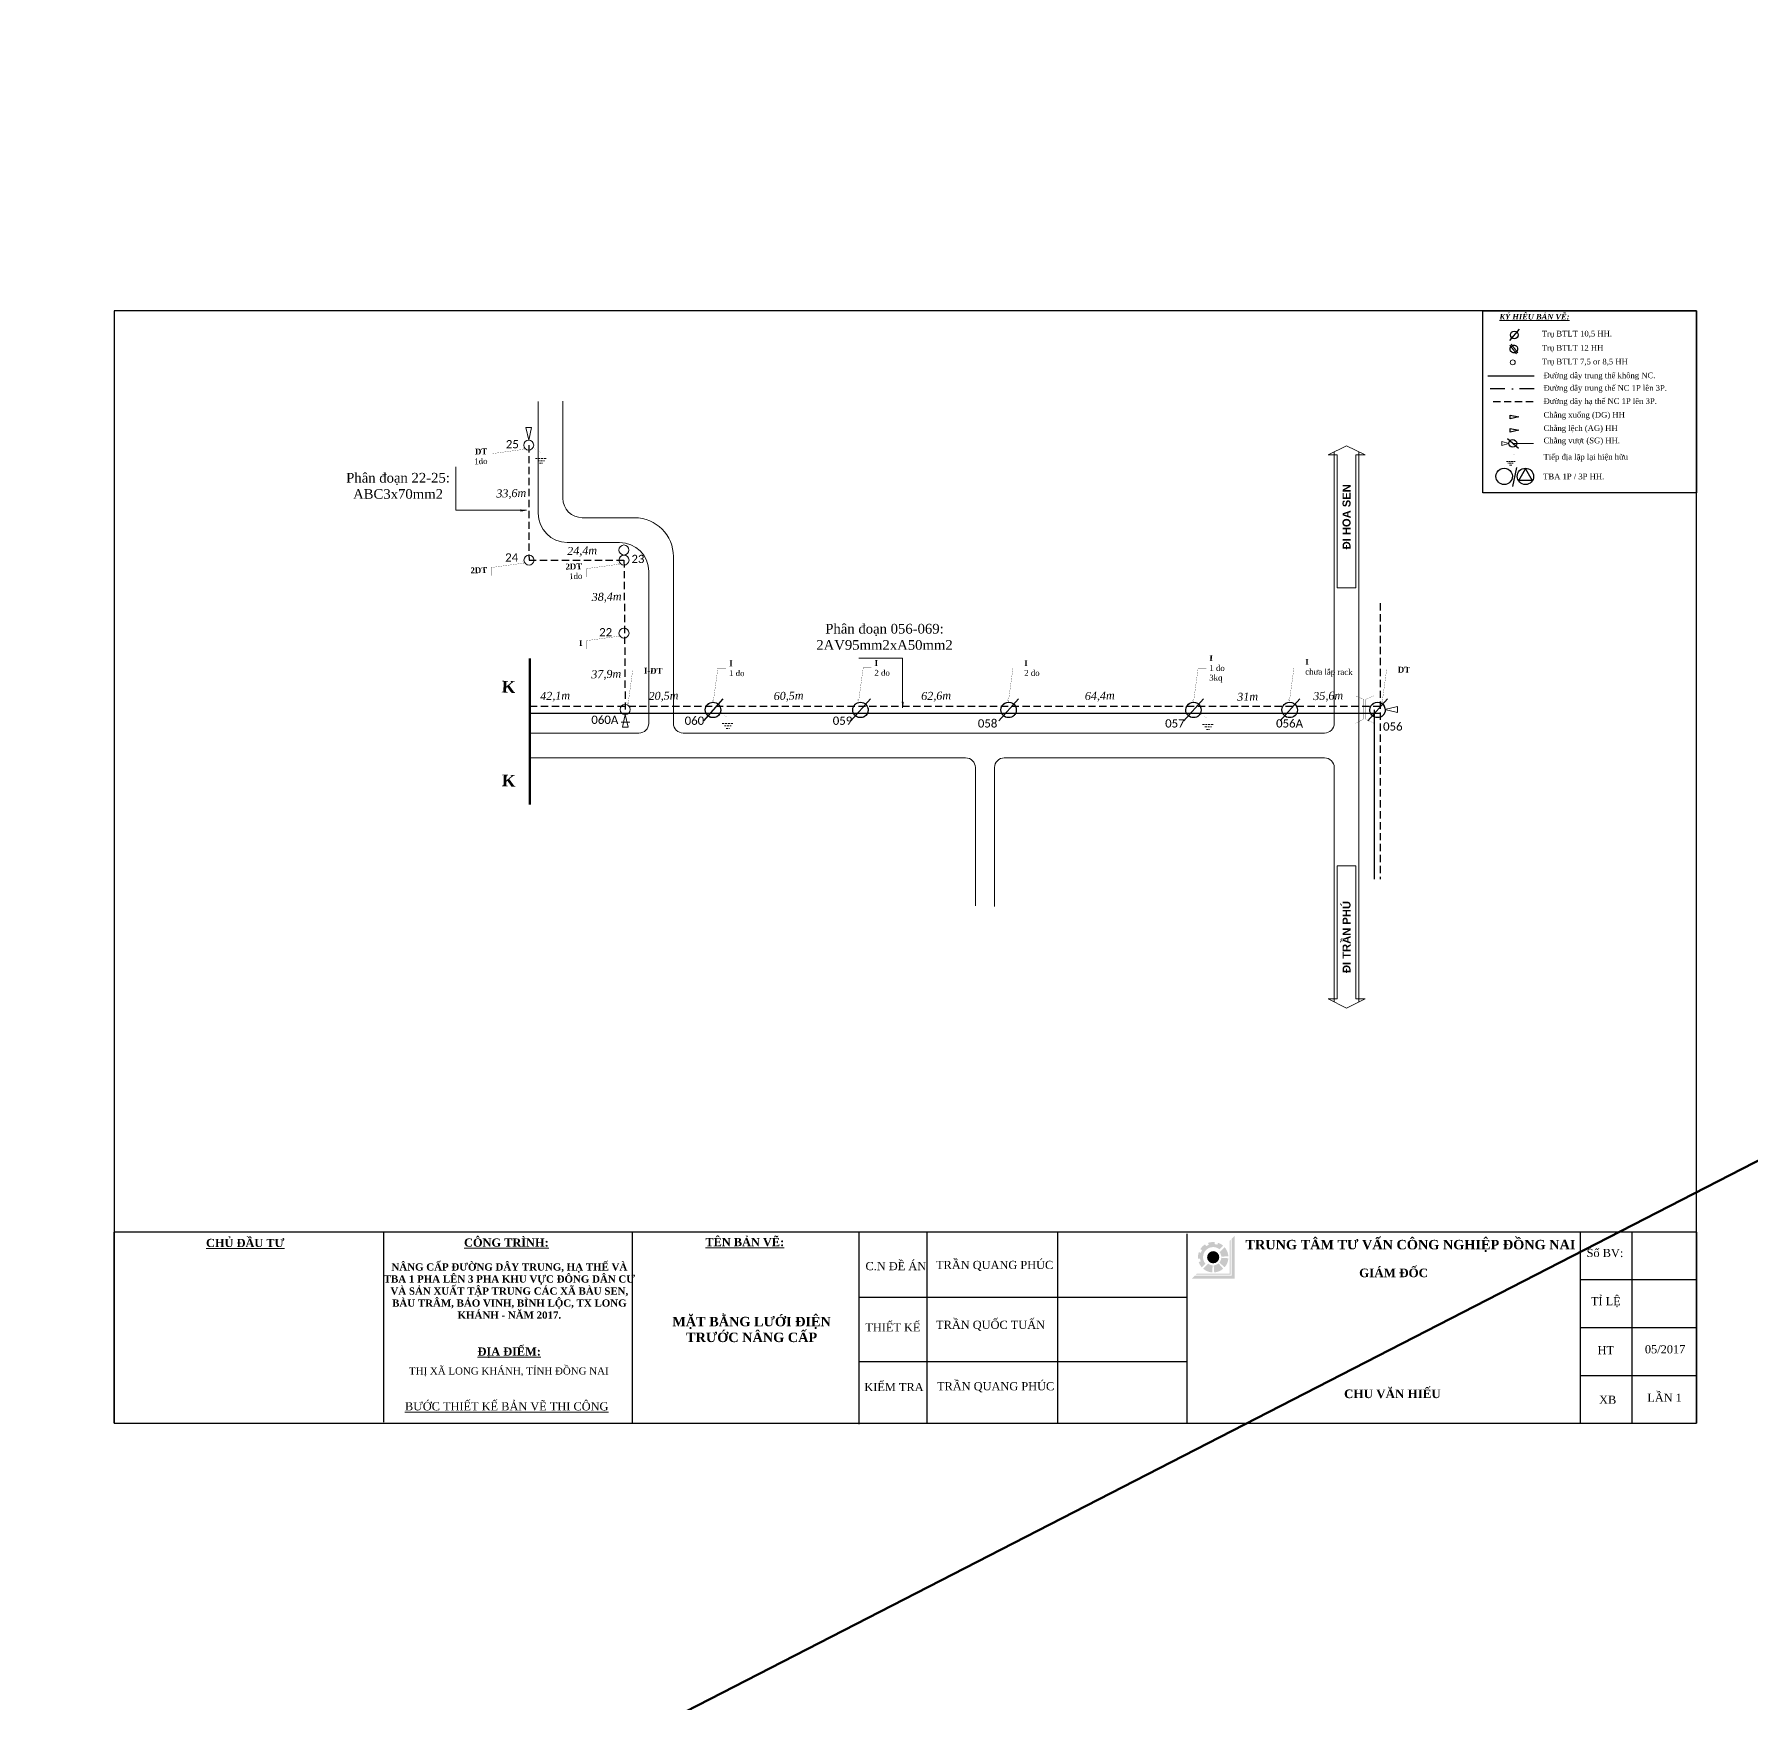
# Model space of a CAD drawing. Header units: metres. Extents: x 429925 to 893472, y 1245258 to 2552490.
# Drawn here: x 445644 to 446526, y 1260710 to 1261568 of the extents above; entities that cross this region are included whole.
import ezdxf

# ---------------------------------------------------------------- set-up
doc = ezdxf.new("R2010")
doc.units = ezdxf.units.M
doc.linetypes.add('DASHDOT', pattern=[1, 0.5, -0.25, 0, -0.25])
doc.linetypes.add('DASHED2', pattern=[0.375, 0.25, -0.125])
doc.layers.add('duong', color=2, linetype='Continuous', lineweight=15)
doc.layers.add('duong bao', color=3, linetype='Continuous', lineweight=13)
doc.layers.add('Khung ten', color=7, linetype='Continuous')
doc.layers.add('KHUNGBANVE', color=6, linetype='Continuous')
doc.styles.get("Standard").update_dxf_attribs({"font": 'arial.ttf'})
doc.styles.add('Unicode', font='times.ttf')

# ---------------------------------------------------------------- blocks, each defined once
blk = doc.blocks.new('A$C46BF4DDC')
at = {"color": 9, "linetype": 'Continuous'}
blk.add_line((9.91, 11.46), (0, 0), dxfattribs=at)
blk.add_lwpolyline([(0.89, 5.61, -1), (8.82, 5.61, -1)], format="xyb", close=True, dxfattribs=at)
blk = doc.blocks.new('A$C7B825D87')
at = {"layer": 'duong bao', "color": 1, "linetype": 'DASHED2', "lineweight": 20, "ltscale": 4}
for p, q in [((1.21, 2.48), (7.13, 2.48)), ((2.41, 1.31), (5.91, 1.31)), ((3.34, 0), (4.99, 0))]:
    blk.add_line(p, q, dxfattribs=at)
at = {"layer": 'duong bao', "color": 1, "linetype": 'DASHED2', "lineweight": 20, "ltscale": 4, "const_width": 0.0325}
blk.add_lwpolyline([(0.01, 8.11), (4.17, 5.43), (4.17, 2.48)], dxfattribs=at)
blk = doc.blocks.new('A$C6542344A')
at = {"color": 9, "linetype": 'Continuous'}
for p, q in [((7.5, 9.8), (0, 1.2)), ((8.7, 8.6), (1.3, 0))]:
    blk.add_line(p, q, dxfattribs=at)
for points in [[(0.3, 4.9, -1), (8.2, 4.9, -1)], [(4.3, 1, -1), (4.3, 8.9, -1)]]:
    blk.add_lwpolyline(points, format="xyb", close=True, dxfattribs=at)

msp = doc.modelspace()

# ---------------------------------------------------------------- hatches: boundary and pattern name
at = {"layer": 'duong bao', "lineweight": 50, "ltscale": 2}
h = msp.add_hatch(color=256, dxfattribs=at)
h.paths.add_polyline_path([(446403.08, 1261404.33, -1), (446403.86, 1261408.23, -1)], flags=17)
h.paths.add_polyline_path([(446403.86, 1261408.23, 1), (446403.08, 1261404.33, 1)], flags=17)
at = {"layer": 'Khung ten'}
h = msp.add_hatch(color=160, dxfattribs=at)
h.paths.add_polyline_path([(446260.1, 1260950.74), (446258.54, 1260949.17), (446258.54, 1260930.19), (446239.55, 1260930.19), (446237.99, 1260928.63), (446260.1, 1260928.63)])
h.paths.add_polyline_path([(446258.02, 1260948.65), (446257.5, 1260948.13), (446257.5, 1260931.23), (446240.6, 1260931.23), (446240.08, 1260930.71), (446258.02, 1260930.71)], flags=17)
for color, points in [(160, [(446254.19, 1260945.57, 0.10032), (446251.5, 1260947.11), (446251.17, 1260946.12, 0.055263), (446249.71, 1260946.43), (446249.81, 1260947.46, 0.110865), (446246.41, 1260947.04), (446246.76, 1260946.06, 0.055263), (446245.42, 1260945.41), (446244.86, 1260946.29, 0.110865), (446242.44, 1260943.87), (446243.32, 1260943.31, 0.055263), (446242.67, 1260941.97), (446241.69, 1260942.32, 0.110865), (446241.27, 1260938.92), (446242.3, 1260939.02, 0.055263), (446242.61, 1260937.56), (446241.62, 1260937.23, 0.10032), (446243.16, 1260934.53), (446245.01, 1260936.38, -0.904534), (446252.34, 1260943.72)]), (1, [(446252.17, 1260939.68, 1), (446245.92, 1260939.68, 1)])]:
    msp.add_hatch(color=color, dxfattribs=at).paths.add_polyline_path(points)
h = msp.add_hatch(color=104, dxfattribs=at)
h.paths.add_polyline_path([(446254.93, 1260944.83), (446252.34, 1260942.24, -0.149436), (446253.21, 1260939.96), (446256.85, 1260940.2, 0.16445)])
h.paths.add_polyline_path([(446256.85, 1260939.16), (446253.21, 1260939.4, -0.16445), (446252.18, 1260936.94), (446254.93, 1260934.53, 0.16445)])
h.paths.add_polyline_path([(446254.19, 1260933.8), (446251.79, 1260936.54, -0.16445), (446249.32, 1260935.52), (446249.57, 1260931.88, 0.16445)])
h.paths.add_polyline_path([(446248.53, 1260931.88), (446248.77, 1260935.52, -0.149436), (446246.49, 1260936.39), (446243.9, 1260933.8, 0.16445)])

# ---------------------------------------------------------------- linework, layer by layer
at = {"color": 1, "lineweight": 30, "ltscale": 15}
for p, q in [((446413.95, 1261392.28), (446390.12, 1261392.28)), ((445898.04, 1261219.13), (446334.8, 1261219.13)), ((446331.67, 1261220.9), (446331.67, 1261133.94))]:
    msp.add_line(p, q, dxfattribs=at)
at = {"color": 1, "linetype": 'DASHDOT', "lineweight": 30, "ltscale": 15}
msp.add_line((446413.95, 1261385.82), (446390.12, 1261385.82), dxfattribs=at)
at = {"color": 4, "linetype": 'Continuous', "lineweight": 18}
for p, q in [((445902.31, 1261321.93), (445902.31, 1261379.32)), ((445915.01, 1261329.63), (445915.01, 1261379.58)), ((446317.56, 1261356.61), (446308.03, 1261351.85)), ((446327.08, 1261351.85), (446317.56, 1261356.61)), ((446308.03, 1261351.85), (446312.79, 1261351.85)), ((446311.21, 1261213.97), (446311.21, 1261353.43)), ((446312.79, 1261351.85), (446312.79, 1261283.58)), ((446322.32, 1261283.58), (446322.32, 1261351.85)), ((446322.32, 1261351.85), (446327.08, 1261351.85)), ((446323.91, 1261353.43), (446323.91, 1261070.86)), ((445860.08, 1261323.47), (445860.08, 1261345.77)), ((445951.82, 1261319.63), (445925.01, 1261319.63)), ((445944.12, 1261306.93), (445917.31, 1261306.93)), ((445971.82, 1261213.97), (445971.82, 1261299.63)), ((445959.12, 1261291.93), (445959.12, 1261213.97)), ((446089.43, 1261247.48), (446067.12, 1261247.48)), ((445954.12, 1261208.97), (445898.04, 1261208.97)), ((445945.02, 1261214.59), (445949.39, 1261214.57)), ((446306.21, 1261208.97), (445976.82, 1261208.97)), ((446121.9, 1261196.27), (445898.04, 1261196.27)), ((446126.9, 1261191.27), (446126.9, 1261120.22)), ((446136.75, 1261191.27), (446136.75, 1261119.89)), ((446306.21, 1261196.27), (446141.75, 1261196.27)), ((446311.21, 1261191.27), (446311.21, 1261070.86)), ((446312.79, 1261140.71), (446312.79, 1261072.45)), ((446322.32, 1261072.45), (446322.32, 1261140.71)), ((446312.79, 1261072.45), (446308.03, 1261072.45)), ((446308.03, 1261072.45), (446317.56, 1261067.68)), ((446317.56, 1261067.68), (446327.08, 1261072.45)), ((446327.08, 1261072.45), (446322.32, 1261072.45))]:
    msp.add_line(p, q, dxfattribs=at)
at = {"color": 5, "linetype": 'DASHED2', "lineweight": 30, "ltscale": 15}
for p, q in [((446392.79, 1261379.31), (446413.99, 1261379.31)), ((445897.47, 1261356.96), (445897.63, 1261297.87)), ((445897.63, 1261297.9), (445946.42, 1261297.87)), ((445946.42, 1261297.87), (445947.01, 1261221.08)), ((446334.8, 1261275.76), (446334.8, 1261133.94)), ((445898.04, 1261222.73), (446335.08, 1261222.73))]:
    msp.add_line(p, q, dxfattribs=at)
at = {"color": 7, "linetype": 'Continuous'}
msp.add_line((446404.87, 1261345.35), (446402.78, 1261335.58), dxfattribs=at)
at = {"color": 9, "linetype": 'Continuous'}
msp.add_lwpolyline([(445684.51, 1260854.45), (446497.31, 1260854.45), (446497.31, 1261425.95), (445684.51, 1261425.95)], close=True, dxfattribs=at)
at = {"color": 7, "linetype": 'Continuous'}
for points in [[(446387.6, 1261425.95), (446497.31, 1261425.95), (446497.31, 1261332.37), (446387.6, 1261332.37)], [(446401.66, 1261372.34), (446406.06, 1261371.39), (446401.66, 1261370.44)], [(446401.66, 1261365.5), (446406.06, 1261364.56), (446401.66, 1261363.61)], [(446405.98, 1261338.83), (446409.45, 1261344.82), (446412.91, 1261338.83)]]:
    msp.add_lwpolyline(points, close=True, dxfattribs=at)
at = {"color": 9, "linetype": 'Continuous'}
for points in [[(446403.08, 1261404.33, -1), (446403.86, 1261408.23, -1)], [(446405.42, 1261405.89, -1), (446401.52, 1261406.67, -1)]]:
    msp.add_lwpolyline(points, format="xyb", close=True, dxfattribs=at)
at = {"color": 4, "linetype": 'Continuous', "lineweight": 18}
for points in [[(446401.59, 1261399.45, -1), (446404.17, 1261399.45, -1)], [(445900.05, 1261356.96, -1), (445894.89, 1261356.96, -1)], [(445948.98, 1261303.03, -1), (445943.82, 1261303.03, -1)], [(445900.21, 1261297.87, -1), (445895.05, 1261297.87, -1)], [(445949, 1261297.87, -1), (445943.84, 1261297.87, -1)], [(445949, 1261260.37, -1), (445943.84, 1261260.37, -1)], [(445949.59, 1261221.08, -1), (445944.43, 1261221.08, -1)], [(445996.08, 1261220.88, -1), (445988.14, 1261220.88, -1)], [(446071.82, 1261220.88, -1), (446063.89, 1261220.88, -1)], [(446147.93, 1261220.88, -1), (446140, 1261220.88, -1)], [(446242.87, 1261220.88, -1), (446234.94, 1261220.88, -1)], [(446337.4, 1261220.88, -1), (446329.46, 1261220.88, -1)]]:
    msp.add_lwpolyline(points, format="xyb", close=True, dxfattribs=at)
for points in [[(445897.47, 1261359.54), (445898.94, 1261366.05), (445895.95, 1261366.04), (445897.47, 1261359.54)], [(445893.43, 1261323.8), (445893.42, 1261323.03), (445896.4, 1261323.47), (445860.08, 1261323.47)], [(446089.1, 1261224.94), (446089.87, 1261224.94), (446089.43, 1261221.88), (446089.43, 1261247.48)], [(445947.08, 1261218.5), (445945.6, 1261211.99), (445948.59, 1261211.99), (445947.08, 1261218.5)], [(446337.17, 1261221.08), (446343.68, 1261219.6), (446343.67, 1261222.59), (446337.17, 1261221.08)]]:
    msp.add_lwpolyline(points, dxfattribs=at)
for points in [[(446322.32, 1261283.58), (446322.32, 1261351.85), (446327.08, 1261351.85), (446317.56, 1261356.61), (446308.03, 1261351.85), (446312.79, 1261351.85), (446312.79, 1261283.58)], [(446400.97, 1261357.79), (446397.24, 1261356.79), (446397.24, 1261358.79)], [(446312.79, 1261140.71), (446312.79, 1261072.45), (446308.03, 1261072.45), (446317.56, 1261067.68), (446327.08, 1261072.45), (446322.32, 1261072.45), (446322.32, 1261140.71)]]:
    msp.add_lwpolyline(points, close=True, dxfattribs=at)
at = {"color": 7, "linetype": 'Continuous'}
for points in [[(446394.3, 1261340.86, -1), (446402.69, 1261340.89, -1)], [(446405.23, 1261340.86, -1), (446413.63, 1261340.89, -1)]]:
    msp.add_lwpolyline(points, format="xyb", close=True, dxfattribs=at)
at = {"color": 4, "linetype": 'Continuous', "lineweight": 18}
for centre, radius, start, end in [((445925.01, 1261329.63), 10, 180, 270), ((445917.31, 1261321.93), 15, 180, 270), ((445951.82, 1261299.63), 20, 360, 90), ((445944.12, 1261291.93), 15, 0, 90), ((445954.12, 1261213.97), 5, 270, 0), ((445976.82, 1261213.97), 5, 180, 270), ((446306.21, 1261213.97), 5, 270, 0), ((446121.9, 1261191.27), 5, 0, 90), ((446141.75, 1261191.27), 5, 90, 180), ((446306.21, 1261191.27), 5, 0, 90)]:
    msp.add_arc(centre, radius, start, end, dxfattribs=at)
at = {"layer": 'duong bao', "lineweight": 50, "ltscale": 2}
for p, q in [((434300.08, 1254706.74), (452042.86, 1263822.17)), ((445898.04, 1261247.23), (445898.04, 1261172.24))]:
    msp.add_line(p, q, dxfattribs=at)
at = {"layer": 'duong bao', "lineweight": 18, "ltscale": 2}
msp.add_line((446413.6, 1261357.74), (446403.01, 1261357.74), dxfattribs=at)
at = {"layer": 'duong bao', "color": 4, "lineweight": 15, "ltscale": 2, "const_width": 0.1}
for points in [[(445894.51, 1261355.53), (445895.54, 1261354.84), (445878.3, 1261352.49), (445878.29, 1261348.27)], [(445894.38, 1261297.06), (445895.41, 1261296.37), (445878.17, 1261294.02), (445878.16, 1261289.8)], [(445943.24, 1261296.49), (445944.26, 1261295.81), (445927.03, 1261293.45), (445927.01, 1261289.23)], [(445943.37, 1261259.52), (445944.39, 1261258.83), (445927.16, 1261256.48), (445927.14, 1261252.26)], [(445991.58, 1261226.08), (445992.27, 1261225.06), (445994.62, 1261242.29), (445998.84, 1261242.31)], [(446066.24, 1261226.26), (446066.92, 1261225.24), (446069.28, 1261242.47), (446073.5, 1261242.49)], [(446143.17, 1261226.21), (446143.85, 1261225.19), (446146.21, 1261242.42), (446150.43, 1261242.44)], [(446238.22, 1261225.77), (446238.91, 1261224.75), (446241.26, 1261241.98), (446245.48, 1261242)], [(446287.5, 1261226.38), (446288.18, 1261225.36), (446290.54, 1261242.59), (446294.76, 1261242.6)], [(446335.08, 1261225.36), (446335.76, 1261224.34), (446338.12, 1261241.57), (446342.34, 1261241.59)], [(445947.8, 1261224.83), (445948.49, 1261223.81), (445950.84, 1261241.04), (445955.06, 1261241.06)]]:
    msp.add_lwpolyline(points, dxfattribs=at)
at = {"layer": 'duong bao', "lineweight": 50, "ltscale": 2, "const_width": 0.1}
for points in [[(446322.15, 1261228.11), (446326.29, 1261226.34), (446326.29, 1261216.14), (446322, 1261213.92)], [(446331.63, 1261228.11), (446327.48, 1261226.34), (446327.48, 1261216.14), (446331.78, 1261213.92)]]:
    msp.add_lwpolyline(points, dxfattribs=at)
at = {"layer": 'KHUNGBANVE', "color": 2}
for p, q in [((445684.51, 1260854.45), (445684.51, 1260952.61)), ((446497.31, 1260952.61), (445684.51, 1260952.61)), ((445822.99, 1260854.9), (445822.99, 1260952.76)), ((445950.84, 1260854.45), (445950.84, 1260952.61)), ((446067.29, 1260853.93), (446067.29, 1260952.61)), ((446102.19, 1260854.15), (446102.19, 1260952.61)), ((446169.27, 1260854.45), (446169.27, 1260952.31)), ((446235.73, 1260854.45), (446235.73, 1260951.79)), ((446437.66, 1260854.23), (446437.66, 1260952.61)), ((446464.17, 1260854.23), (446464.17, 1260952.61)), ((446497.31, 1260952.61), (446497.31, 1260854.45)), ((446497.31, 1260928.02), (446437.66, 1260928.02)), ((446235.73, 1260918.97), (446067.29, 1260918.97)), ((446497.31, 1260903.42), (446437.66, 1260903.42)), ((446235.73, 1260885.91), (446067.29, 1260885.91)), ((446497.31, 1260878.83), (446437.66, 1260878.83)), ((445684.51, 1260854.45), (446497.31, 1260854.45))]:
    msp.add_line(p, q, dxfattribs=at)

# ---------------------------------------------------------------- block references
at = {"color": 4, "linetype": 'Continuous', "lineweight": 18, "yscale": 0.5, "zscale": 0.5}
for p, xscale, rotation in [((446401.31, 1261410.74), 0.5000000000041764, 359.9423113320694), ((446400.14, 1261360.22), 0.5000000000211087, 269.9863334116617)]:
    msp.add_blockref('A$C46BF4DDC', p, dxfattribs=dict(at, xscale=xscale, rotation=rotation))
at = {"color": 4, "linetype": 'Continuous', "lineweight": 18, "rotation": 359.1901508878823}
for p in [(445987.18, 1261215.33), (446062.92, 1261215.33), (446139.03, 1261215.33), (446233.97, 1261215.33), (446283.4, 1261215.33), (446328.5, 1261215.33)]:
    msp.add_blockref('A$C46BF4DDC', p, dxfattribs=at)
at = {"layer": 'duong bao', "lineweight": 50, "ltscale": 2, "xscale": 0.4999999999677949, "yscale": 0.5, "zscale": 0.5, "rotation": 78.73382310779768}
msp.add_blockref('A$C6542344A', (446405.47, 1261403.7), dxfattribs=at)
at = {"layer": 'duong bao', "lineweight": 50, "ltscale": 2}
for p in [(445899.68, 1261347.57), (445995.56, 1261211.37), (446242.31, 1261210.83)]:
    msp.add_blockref('A$C7B825D87', p, dxfattribs=at)
at = {"layer": 'duong bao', "lineweight": 50, "ltscale": 2, "xscale": -0.8000000000029104, "yscale": 0.7999999999883585, "zscale": 0.8}
msp.add_blockref('A$C7B825D87', (446405.05, 1261346.58), dxfattribs=at)

# ---------------------------------------------------------------- texts
at = {"color": 4, "linetype": 'Continuous', "lineweight": 18, "attachment_point": 5}
for s, insert, char_height, width in [('\\C7;\\fTimes New Roman|b1|i1|;\\H2.8669647164643;\\LKÝ HIỆU BẢN VẼ\\l\\L:\\l', (446414.06, 1261422.48), 2.867, 49.2057), ('{\\fTimes New Roman|b0|i0|c0|p18;\\C7;Phân đoạn 22-25:\\PABC3x70mm2}', (445830.36, 1261335.96), 5, 150.7075), ('{\\fTimes New Roman|b0|i0|c0|p18;\\C7;Phân đoạn 056-069:\\P2AV95mm2xA50mm2}', (446080.22, 1261258.38), 5, 159.6171), ('{\\fCalibri|b0|i0|c0|p34;\\H1x;\\C7;060A}', (445936.57, 1261215.78), 4.2333, 21.59), ('\\C7;\\fCalibri|b0|i0|;\\H4.2333171844482;060', (445982.59, 1261215.32), 4.2333, 21.59), ('\\C7;\\fCalibri|b0|i0|;\\H4.2333171844482;059', (446058.65, 1261215.32), 4.2333, 21.59), ('\\C7;\\fCalibri|b0|i0|;\\H4.2333171844482;058', (446133.17, 1261213.93), 4.2333, 21.59), ('\\C7;\\fCalibri|b0|i0|;\\H4.2333171844482;057', (446229.38, 1261213.93), 4.2333, 21.59), ('{\\fCalibri|b0|i0|c204|p34;\\H1x;\\C7;05\\fCalibri|b0|i0|c0|p34;6A}', (446288.27, 1261213.93), 4.2333, 21.59), ('{\\fCalibri|b0|i0|c0|p34;\\H1x;\\C7;056}', (446341.31, 1261212.35), 4.2333, 21.59)]:
    msp.add_mtext(s, dxfattribs=dict(at, insert=insert, char_height=char_height, width=width))
at = {"char_height": 2.9352, "attachment_point": 4}
for s, insert, width in [('{\\fTimes New Roman|b0|i0|c0|p18;\\C7;Trụ BTLT 10,5 HH.}', (446417.79, 1261413.82), 78.7288), ('{\\fTimes New Roman|b0|i0|c0|p18;\\C7;Trụ BTLT 12 HH}', (446417.79, 1261406.5), 78.7288), ('{\\fTimes New Roman|b0|i0|c0|p18;\\C7;Trụ BTLT 7,5 or 8,5 HH}', (446417.79, 1261399.47), 78.7288), ('{\\fTimes New Roman|b0|i0|c0|p18;\\H1x;\\C7;Đường dây trung thế không NC.}', (446418.73, 1261392.28), 60.7348), ('{\\fTimes New Roman|b0|i0|c0|p18;\\C7;Đường dây trung thế NC 1P lên 3P.}', (446418.73, 1261385.82), 65.0554), ('{\\fTimes New Roman|b0|i0|c0|p18;\\C7;Đường dây hạ thế NC 1P lên 3P.}', (446418.73, 1261379.06), 69.8685), ('{\\fTimes New Roman|b0|i0|c0|p18;\\C7;Chằng xuống (DG) HH}', (446418.73, 1261372.02), 67.094), ('{\\fTimes New Roman|b0|i0|c0|p18;\\C7;Chằng lệch (AG) HH}', (446418.73, 1261365.18), 67.094), ('{\\fTimes New Roman|b0|i0|c0|p18;\\C7;Chằng vượt (SG) HH.}', (446418.73, 1261358.82), 67.094), ('{\\fTimes New Roman|b0|i0|c0|p18;\\C7;Tiếp địa lặp lại hiện hữu}', (446418.73, 1261350.44), 67.094), ('{\\fTimes New Roman|b0|i0|c0|p18;\\C7;TBA 1P / 3P HH.}', (446418.5, 1261340.79), 74)]:
    msp.add_mtext(s, dxfattribs=dict(at, insert=insert, width=width))
at = {"color": 4, "linetype": 'Continuous', "lineweight": 18}
for s, insert, char_height, width, attachment_point, rotation in [('{\\fCalibri|b0|i0|c0|p34;\\C7;25}', (445889.07, 1261357.39), 4.2333, 21.59, 5, 359.80157), ('{\\fTimes New Roman|b1|i0|c0|p18;\\C7;DT\\P\\fTimes New Roman|b0|i0|c0|p18;1do}', (445876.25, 1261351.23), 3, 22.225, 6, 1.49443), ('{\\fTimes New Roman|b0|i1|c0|p18;\\C7;33,6m}', (445888.53, 1261331.75), 4.1093, 22.225, 5, 1.49443), ('\\C7;\\fArial Unicode MS|b1|i0|;\\H4.1092942200601;ĐI HOA SEN', (446317.56, 1261320.1), 4.1093, 73.025, 5, 90), ('{\\fTimes New Roman|b0|i1|c0|p18;\\C7;24,4m}', (445924.92, 1261302.22), 4.1093, 22.225, 5, 1.49443), ('{\\fTimes New Roman|b1|i0|c0|p18;\\C7;2DT}', (445876.12, 1261292.76), 3, 22.225, 6, 1.49443), ('{\\fCalibri|b0|i0|c0|p34;\\C7;24}', (445888.74, 1261299.21), 4.2333, 21.59, 5, 359.80157), ('{\\fTimes New Roman|b1|i0|c0|p18;\\C7;2DT\\P\\fTimes New Roman|b0|i0|c0|p18;1do}', (445924.97, 1261292.19), 3, 22.225, 6, 1.49443), ('{\\fCalibri|b0|i0|c0|p34;\\C7;23}', (445953.56, 1261298.42), 4.2333, 21.59, 5, 359.80157), ('{\\fTimes New Roman|b0|i1|c0|p18;\\C7;38,4m}', (445937.5, 1261278.58), 4.1093, 22.225, 5, 1.49443), ('{\\fCalibri|b0|i0|c0|p34;\\C7;22}', (445937.01, 1261260.8), 4.2333, 21.59, 5, 359.80157), ('{\\fTimes New Roman|b1|i0|c0|p18;\\C7;I}', (445925.1, 1261255.22), 3, 22.225, 6, 1.49443), ('{\\fTimes New Roman|b0|i1|c0|p18;\\C7;37,9m}', (445937.31, 1261238.85), 4.1093, 22.225, 5, 1.49443), ('{\\fTimes New Roman|b1|i0|c0|p18;\\C7;I-DT}', (445956.64, 1261241.03), 3, 24.4669, 4, 359.39231), ('{\\fTimes New Roman|b1|i0|c0|p18;\\C7;I\\P\\fTimes New Roman|b0|i0|c0|p18;1 do}', (446000.42, 1261242.28), 3, 24.4669, 4, 359.39231), ('{\\fTimes New Roman|b1|i0|c0|p18;\\C7;I\\P\\fTimes New Roman|b0|i0|c0|p18;2 do}', (446075.07, 1261242.45), 3, 24.4669, 4, 359.39231), ('{\\fTimes New Roman|b1|i0|c0|p18;\\C7;I\\P\\fTimes New Roman|b0|i0|c0|p18;2 do}', (446152, 1261242.41), 3, 24.4669, 4, 359.39231), ('{\\fTimes New Roman|b1|i0|c0|p18;\\C7;I\\P\\fTimes New Roman|b0|i0|c0|p18;1 do\\P3kq}', (446247.06, 1261241.97), 3, 24.4669, 4, 359.39231), ('{\\fTimes New Roman|b1|i0|c0|p18;\\C7;I\\P\\fTimes New Roman|b0|i0|c0|p18;chưa lắp rack}', (446296.33, 1261242.57), 3, 24.4669, 4, 359.39231), ('{\\fTimes New Roman|b1|i0|c0|p18;\\C7;DT}', (446343.91, 1261241.56), 3, 22.225, 4, 359.39231), ('{\\fTimes New Roman|b1|i0|c0|p18;\\C7;K}', (445887.15, 1261232.73), 6, 22.4014, 5, 357.75478), ('{\\fTimes New Roman|b0|i1|c0|p18;\\C7;42,1m}', (445911.04, 1261227.69), 4.1093, 22.225, 5, 1.49443), ('{\\fTimes New Roman|b0|i1|c0|p18;\\C7;20,5m}', (445966.72, 1261227.69), 4.1093, 22.225, 5, 1.49443), ('{\\fTimes New Roman|b0|i1|c0|p18;\\C7;60,5m}', (446030.97, 1261227.69), 4.1093, 22.225, 5, 1.49443), ('{\\fTimes New Roman|b0|i1|c0|p18;\\C7;62,6m}', (446106.74, 1261227.69), 4.1093, 22.225, 5, 1.49443), ('{\\fTimes New Roman|b0|i1|c0|p18;\\C7;64,4m}', (446190.79, 1261227.69), 4.1093, 22.225, 5, 1.49443), ('{\\fTimes New Roman|b0|i1|c0|p18;\\C7;31m}', (446266.74, 1261227.69), 4.1093, 22.225, 5, 1.49443), ('{\\fTimes New Roman|b0|i1|c0|p18;\\C7;35,6m}', (446308.12, 1261227.69), 4.1093, 22.225, 5, 1.49443), ('{\\fTimes New Roman|b1|i0|c0|p18;\\C7;K}', (445887.22, 1261184.54), 6, 22.4014, 5, 357.75478), ('\\C7;\\fArial Unicode MS|b1|i0|;\\H4.1092942200601;ĐI TRẦN PHÚ', (446317.56, 1261104.2), 4.1093, 73.025, 5, 90)]:
    msp.add_mtext(s, dxfattribs=dict(at, insert=insert, char_height=char_height, width=width, attachment_point=attachment_point, rotation=rotation))
at = {"layer": 'duong', "attachment_point": 2, "style": 'Unicode'}
for s, insert, char_height, width in [('{\\fTimes New Roman|b1|i0|c0|p18;\\LCHỦ ĐẦU TƯ}', (445751.87, 1260949.12), 4.1939, 338.0455), ('{\\fTimes New Roman|b1|i0|c0|p18;\\LCÔNG TRÌNH:}', (445886, 1260949.32), 4.1939, 338.0455), ('{\\fTimes New Roman|b1|i0|c0|p18;\\LTÊN BẢN VẼ:}', (446008.46, 1260949.56), 4.1939, 338.0455), ('{\\fTimes New Roman|b1|i0|c0|p18;TRUNG TÂM TƯ VẤN CÔNG NGHIỆP ĐỒNG NAI}', (446350.37, 1260948.59), 4.8561, 338.0455), ('Số BV:', (446450.26, 1260943.98), 4.194, 338.0455), ('{\\fTimes New Roman|b1|i0|c0|p18;NÂNG CẤ\\fTimes New Roman|b1|i0|c163|p18;P ĐƯ\\fTimes New Roman|b1|i0|c0|p18;ỜNG DÂY TRUNG, HẠ THẾ VÀ TBA 1 PHA LÊN 3 PHA KHU VỰ\\fTimes New Roman|b1|i0|c163|p18;C ĐÔNG DÂN CƯ VÀ S\\fTimes New Roman|b1|i0|c0|p18;ẢN XUẤT TẬP TRUNG CÁC XÃ BÀU SEN, BÀU TRÂM, BẢO VINH, BÌNH LỘ\\fTimes New Roman|b1|i0|c163|p18;C, TX LONG KHÁNH - NĂM \\fTimes New Roman|b1|i0|c0|p18;2017.}', (445887.54, 1260936.54), 3.70861, 130.2593), ('C.N ĐỀ ÁN', (446086.03, 1260937.23), 4.194, 338.0455), ('TRẦN QUANG PHÚC', (446136.8, 1260937.82), 4.1939, 338.0455), ('{\\fTimes New Roman|b1|i0|c0|p18;GIÁM ĐỐC}', (446341.7, 1260933.85), 4.4146, 338.0455), ('TỈ LỆ', (446450.72, 1260919.19), 4.194, 338.0455), ('{\\fTimes New Roman|b1|i0|c163|p18;MẶT \\fTimes New Roman|b1|i0|c0|p18;BẰNG\\fTimes New Roman|b1|i0|c163|p18; \\fTimes New Roman|b1|i0|c0|p18;LƯỚI ĐIỆN TRƯỚC NÂNG CẤP}', (446011.96, 1260909.05), 4.85606, 83.9957), ('THIẾT KẾ', (446084.51, 1260905.77), 4.194, 338.0455), ('TRẦN QUỐC TUẤN', (446134.7, 1260907.07), 4.1939, 338.0455), ('{\\fTimes New Roman|b1|i0|c0|p18;\\LĐỊA ĐIẾM:}', (445887.46, 1260893.33), 4.1939, 128.0996), ('HT', (446450.7, 1260894.03), 4.194, 338.0455), ('05/2017', (446481.16, 1260894.51), 4.194, 338.0455), ('THỊ XÃ LONG KHÁNH, TỈNH ĐỒNG NAI', (445887.26, 1260883.11), 3.7086, 129.5413), ('KIỂM TRA', (446085.08, 1260875.07), 4.194, 338.0455), ('TRẦN QUANG PHÚC', (446137.3, 1260875.51), 4.1939, 338.0455), ('{\\fTimes New Roman|b1|i0|c0|p18;CHU VĂN HIẾU}', (446341.11, 1260871.72), 4.4146, 338.0455), ('LẦN 1', (446480.89, 1260869.64), 4.194, 338.0455), ('{\\LBƯỚC THIẾT KẾ BẢN VẼ THI CÔNG}', (445886.18, 1260865.18), 4.1939, 338.0455), ('XB', (446451.67, 1260868.58), 4.194, 338.0455)]:
    msp.add_mtext(s, dxfattribs=dict(at, insert=insert, char_height=char_height, width=width))

doc.saveas('drawing.dxf')
